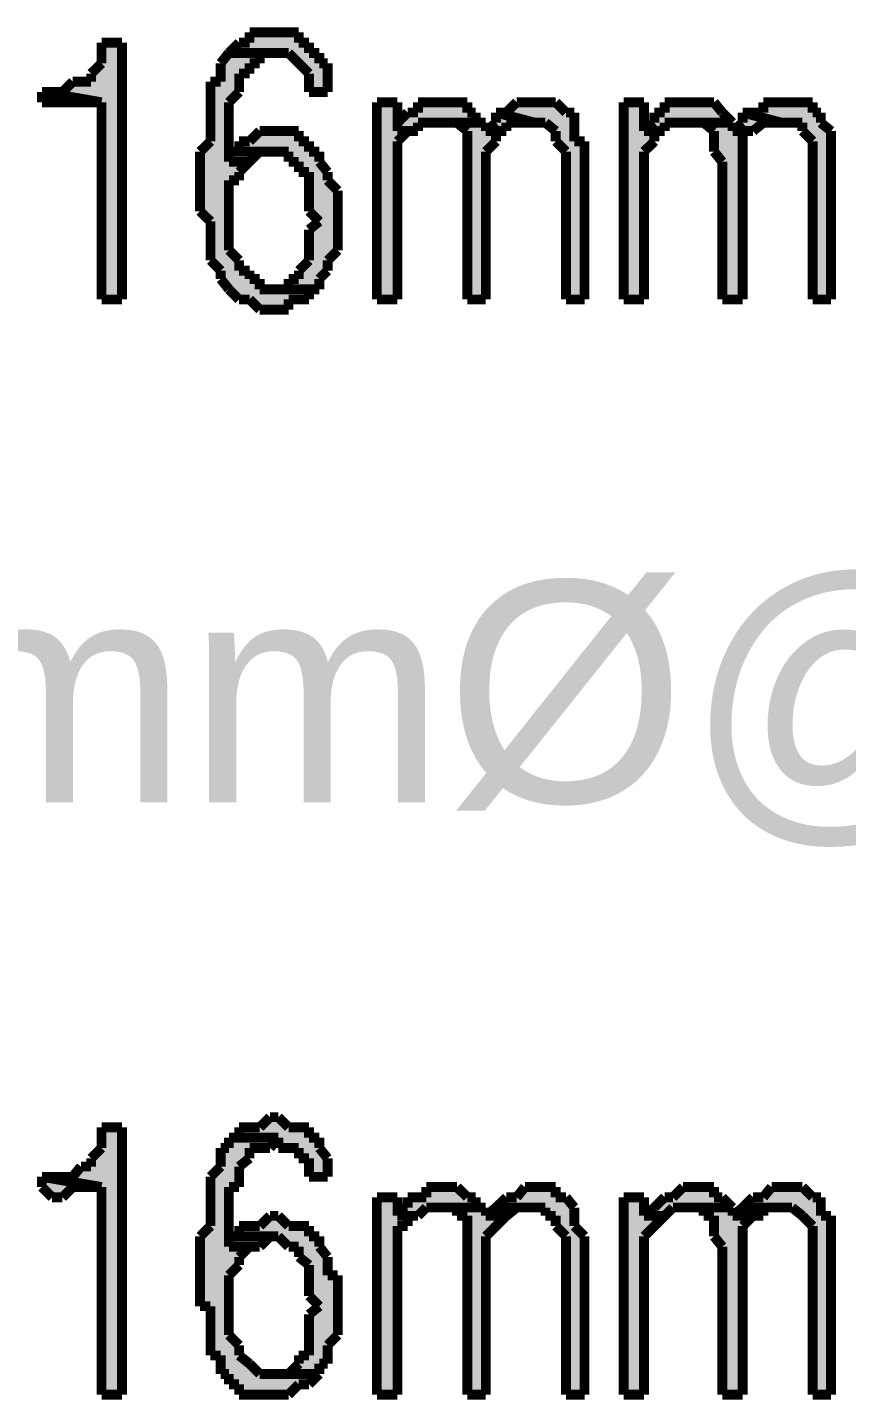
# Model space of a CAD drawing. Header units: millimetres. Extents: x 5 to 350, y 3 to 213.
# Drawn here: x 139.91 to 146.94, y 54.06 to 65.84 of the extents above; entities that cross this region are included whole.
import ezdxf

# ---------------------------------------------------------------- set-up
doc = ezdxf.new("R2010")
doc.units = ezdxf.units.MM
for name, color, linetype in [('H', 251, 'Continuous'), ('P', 255, 'Continuous'), ('T', 255, 'Continuous')]:
    doc.layers.add(name, color=color, linetype=linetype)
doc.styles.get("Standard").update_dxf_attribs({"font": 'arial.ttf'})

msp = doc.modelspace()

# ---------------------------------------------------------------- hatches: boundary and pattern name
at = {"layer": 'H', "linetype": 'Continuous'}
for points in [[(142.328, 65.282), (142.328, 65.44), (142.152, 65.617), (141.64, 65.617), (141.728, 65.705), (141.817, 65.705), (141.817, 65.793), (142.24, 65.793), (142.24, 65.705), (142.328, 65.705), (142.328, 65.617), (142.416, 65.617), (142.416, 65.528), (142.487, 65.528), (142.487, 65.282), (142.328, 65.282)], [(140.547, 63.5), (140.547, 65.193), (140.035, 65.282), (140.212, 65.282), (140.3, 65.37), (140.458, 65.37), (140.458, 65.44), (140.547, 65.528), (140.547, 65.705), (140.723, 65.705), (140.723, 63.5), (140.547, 63.5)], [(141.905, 63.412), (141.817, 63.5), (141.728, 63.5), (141.57, 63.676), (141.57, 63.747), (141.482, 63.835), (141.482, 64.17), (141.393, 64.258), (141.393, 64.77), (141.482, 64.858), (141.482, 65.37), (141.57, 65.37), (141.57, 65.528), (141.64, 65.617), (141.905, 65.617), (141.905, 65.528), (141.817, 65.528), (141.817, 65.44), (141.728, 65.44), (141.728, 65.282), (141.64, 65.193), (141.64, 64.682), (141.817, 64.682), (141.728, 64.594), (141.728, 64.523), (141.64, 64.523), (141.64, 63.923), (141.728, 63.835), (141.728, 63.747), (141.817, 63.747), (141.817, 63.676), (141.905, 63.676), (141.905, 63.588), (142.328, 63.588), (142.328, 63.5), (142.152, 63.5), (142.152, 63.412), (141.905, 63.412)], [(140.035, 65.193), (140.035, 65.282), (140.547, 65.193), (140.035, 65.193)], [(142.91, 63.5), (142.91, 65.193), (143.087, 65.193), (143.087, 64.946), (143.175, 64.946), (143.087, 64.858), (143.087, 63.5), (142.91, 63.5)], [(143.087, 64.946), (143.087, 65.017), (143.175, 65.105), (143.263, 65.105), (143.263, 65.193), (143.686, 65.193), (143.686, 65.105), (143.757, 65.105), (143.757, 65.017), (143.263, 65.017), (143.263, 64.946), (143.087, 64.946)], [(144.533, 63.5), (144.533, 64.77), (144.445, 64.858), (144.445, 64.946), (144.357, 65.017), (144.268, 65.017), (143.933, 65.105), (144.022, 65.105), (144.11, 65.193), (144.445, 65.193), (144.533, 65.105), (144.604, 65.105), (144.604, 64.858), (144.692, 64.858), (144.692, 63.5), (144.533, 63.5)], [(145.027, 63.5), (145.027, 65.193), (145.203, 65.193), (145.203, 64.946), (145.292, 64.946), (145.292, 64.858), (145.203, 64.77), (145.203, 63.5), (145.027, 63.5)], [(145.203, 64.946), (145.292, 65.017), (145.292, 65.105), (145.38, 65.105), (145.38, 65.193), (145.803, 65.193), (145.962, 65.017), (145.38, 65.017), (145.38, 64.946), (145.203, 64.946)], [(146.65, 63.5), (146.65, 64.858), (146.562, 64.946), (146.562, 65.017), (146.385, 65.017), (146.05, 65.105), (146.226, 65.105), (146.226, 65.193), (146.65, 65.193), (146.65, 65.105), (146.72, 65.105), (146.72, 65.017), (146.808, 64.946), (146.808, 63.5), (146.65, 63.5)], [(143.845, 64.946), (143.933, 65.017), (143.933, 65.105), (144.268, 65.017), (144.022, 65.017), (144.022, 64.946), (143.845, 64.946)], [(145.962, 64.946), (146.05, 65.017), (146.05, 65.105), (146.385, 65.017), (146.226, 65.017), (146.138, 64.946), (145.962, 64.946)], [(142.152, 63.588), (142.152, 63.676), (142.24, 63.676), (142.24, 63.747), (142.328, 63.835), (142.328, 64.1), (142.416, 64.17), (142.328, 64.258), (142.328, 64.594), (142.24, 64.594), (142.24, 64.682), (142.152, 64.682), (142.152, 64.77), (141.728, 64.77), (141.728, 64.858), (141.817, 64.858), (141.905, 64.946), (142.24, 64.946), (142.24, 64.858), (142.328, 64.858), (142.328, 64.77), (142.416, 64.77), (142.416, 64.682), (142.487, 64.594), (142.487, 64.523), (142.575, 64.435), (142.575, 63.923), (142.487, 63.835), (142.487, 63.747), (142.416, 63.676), (142.416, 63.588), (142.152, 63.588)], [(143.686, 63.5), (143.686, 64.946), (143.598, 65.017), (143.845, 65.017), (143.845, 64.946), (143.933, 64.946), (143.933, 64.858), (143.845, 64.77), (143.845, 63.5), (143.686, 63.5)], [(145.874, 63.5), (145.874, 64.682), (145.803, 64.77), (145.803, 64.946), (145.715, 65.017), (145.962, 65.017), (145.962, 64.946), (146.05, 64.946), (146.05, 63.5), (145.874, 63.5)], [(141.64, 64.682), (141.64, 64.77), (141.905, 64.77), (141.817, 64.682), (141.64, 64.682)], [(142.328, 55.968), (142.328, 56.127), (142.24, 56.127), (142.24, 56.215), (142.064, 56.215), (142.064, 56.303), (141.728, 56.303), (141.728, 56.392), (141.905, 56.392), (141.993, 56.48), (142.064, 56.48), (142.152, 56.392), (142.328, 56.392), (142.328, 56.303), (142.416, 56.303), (142.416, 56.215), (142.487, 56.127), (142.487, 55.968), (142.328, 55.968)], [(140.547, 54.098), (140.547, 55.88), (140.035, 55.968), (140.3, 55.968), (140.37, 56.056), (140.458, 56.056), (140.458, 56.127), (140.547, 56.215), (140.547, 56.392), (140.723, 56.392), (140.723, 54.098), (140.547, 54.098)], [(141.728, 54.098), (141.728, 54.187), (141.64, 54.187), (141.64, 54.275), (141.57, 54.275), (141.57, 54.434), (141.482, 54.434), (141.482, 54.857), (141.393, 54.857), (141.393, 55.457), (141.482, 55.545), (141.482, 55.968), (141.57, 56.056), (141.57, 56.215), (141.64, 56.215), (141.64, 56.303), (142.064, 56.303), (141.993, 56.215), (141.817, 56.215), (141.817, 56.127), (141.728, 56.056), (141.728, 55.88), (141.64, 55.88), (141.64, 55.368), (141.817, 55.368), (141.728, 55.28), (141.728, 55.21), (141.64, 55.122), (141.64, 54.61), (141.728, 54.522), (141.728, 54.434), (141.905, 54.275), (142.416, 54.275), (142.328, 54.187), (142.24, 54.187), (142.152, 54.098), (141.728, 54.098)], [(140.123, 55.792), (140.035, 55.88), (140.035, 55.968), (140.547, 55.88), (140.3, 55.88), (140.212, 55.792), (140.123, 55.792)], [(143.087, 55.633), (143.087, 55.704), (143.175, 55.704), (143.175, 55.792), (143.334, 55.792), (143.334, 55.88), (143.598, 55.88), (143.686, 55.792), (143.757, 55.792), (143.757, 55.704), (143.334, 55.704), (143.263, 55.633), (143.087, 55.633)], [(144.533, 54.098), (144.533, 55.457), (144.445, 55.545), (144.445, 55.633), (144.357, 55.633), (144.357, 55.704), (143.933, 55.704), (144.022, 55.792), (144.11, 55.792), (144.18, 55.88), (144.445, 55.88), (144.445, 55.792), (144.533, 55.792), (144.604, 55.704), (144.604, 55.545), (144.692, 55.457), (144.692, 54.098), (144.533, 54.098)], [(145.203, 55.633), (145.38, 55.792), (145.45, 55.792), (145.538, 55.88), (145.803, 55.88), (145.803, 55.792), (145.874, 55.792), (145.962, 55.704), (145.45, 55.704), (145.38, 55.633), (145.203, 55.633)], [(146.65, 54.098), (146.65, 55.545), (146.473, 55.704), (146.05, 55.704), (146.138, 55.792), (146.226, 55.792), (146.297, 55.88), (146.562, 55.88), (146.65, 55.792), (146.72, 55.792), (146.72, 55.633), (146.808, 55.633), (146.808, 54.098), (146.65, 54.098)], [(142.91, 54.098), (142.91, 55.792), (143.087, 55.792), (143.087, 55.633), (143.175, 55.633), (143.175, 55.545), (143.087, 55.545), (143.087, 54.098), (142.91, 54.098)], [(145.027, 54.098), (145.027, 55.792), (145.203, 55.792), (145.203, 55.633), (145.38, 55.633), (145.203, 55.457), (145.203, 54.098), (145.027, 54.098)], [(142.152, 54.275), (142.24, 54.363), (142.24, 54.434), (142.328, 54.434), (142.328, 54.786), (142.416, 54.857), (142.328, 54.945), (142.328, 55.21), (142.24, 55.28), (142.24, 55.368), (142.152, 55.368), (142.064, 55.457), (141.728, 55.457), (141.728, 55.545), (141.905, 55.545), (141.993, 55.633), (142.064, 55.633), (142.152, 55.545), (142.328, 55.545), (142.328, 55.457), (142.416, 55.457), (142.416, 55.368), (142.487, 55.28), (142.487, 55.122), (142.575, 55.122), (142.575, 54.61), (142.487, 54.522), (142.487, 54.363), (142.416, 54.363), (142.416, 54.275), (142.152, 54.275)], [(143.686, 54.098), (143.686, 55.633), (143.598, 55.633), (143.598, 55.704), (143.845, 55.704), (143.845, 55.633), (144.022, 55.633), (143.845, 55.457), (143.845, 54.098), (143.686, 54.098)], [(143.845, 55.633), (143.933, 55.704), (144.11, 55.704), (144.022, 55.633), (143.845, 55.633)], [(145.874, 54.098), (145.874, 55.368), (145.803, 55.457), (145.803, 55.633), (145.715, 55.633), (145.715, 55.704), (145.962, 55.704), (145.962, 55.633), (146.138, 55.633), (146.05, 55.545), (146.05, 54.098), (145.874, 54.098)], [(145.962, 55.633), (146.05, 55.704), (146.226, 55.704), (146.226, 55.633), (145.962, 55.633)], [(141.64, 55.368), (141.64, 55.457), (141.993, 55.457), (141.905, 55.368), (141.64, 55.368)]]:
    msp.add_hatch(color=256, dxfattribs=at).paths.add_polyline_path(points)

# ---------------------------------------------------------------- linework, layer by layer
at = {"layer": 'P', "const_width": 0.085}
for points in [[(140.723, 65.705), (140.547, 65.705)], [(140.547, 65.705), (140.547, 65.617)], [(140.723, 63.5), (140.723, 65.705)], [(141.728, 65.705), (141.64, 65.617)], [(141.817, 65.705), (141.728, 65.705)], [(141.905, 65.793), (141.817, 65.793)], [(141.817, 65.793), (141.817, 65.705)], [(141.993, 65.793), (141.905, 65.793)], [(142.064, 65.793), (141.993, 65.793)], [(142.152, 65.793), (142.064, 65.793)], [(142.064, 65.793), (142.064, 65.793)], [(142.24, 65.793), (142.152, 65.793)], [(142.24, 65.705), (142.24, 65.793)], [(142.328, 65.705), (142.24, 65.705)], [(142.328, 65.617), (142.328, 65.705)], [(140.547, 65.617), (140.547, 65.528)], [(141.64, 65.617), (141.57, 65.528)], [(142.064, 65.617), (141.64, 65.617)], [(141.64, 65.617), (142.064, 65.617)], [(141.905, 65.528), (141.905, 65.617)], [(141.905, 65.617), (141.993, 65.617)], [(141.993, 65.617), (142.064, 65.617)], [(142.064, 65.617), (142.152, 65.617)], [(142.152, 65.617), (142.24, 65.528)], [(142.416, 65.617), (142.328, 65.617)], [(142.416, 65.528), (142.416, 65.617)], [(140.547, 65.528), (140.458, 65.44)], [(141.57, 65.528), (141.57, 65.44)], [(141.817, 65.44), (141.817, 65.528)], [(141.817, 65.528), (141.905, 65.528)], [(142.24, 65.528), (142.328, 65.44)], [(142.487, 65.528), (142.416, 65.528)], [(142.487, 65.44), (142.487, 65.528)], [(140.3, 65.37), (140.212, 65.282)], [(140.37, 65.37), (140.3, 65.37)], [(140.458, 65.37), (140.37, 65.37)], [(140.458, 65.44), (140.458, 65.37)], [(141.57, 65.37), (141.482, 65.37)], [(141.482, 65.37), (141.482, 65.282)], [(141.57, 65.44), (141.57, 65.37)], [(141.728, 65.37), (141.728, 65.44)], [(141.728, 65.44), (141.817, 65.44)], [(141.728, 65.282), (141.728, 65.37)], [(142.328, 65.44), (142.328, 65.37)], [(142.328, 65.37), (142.328, 65.282)], [(142.487, 65.37), (142.487, 65.44)], [(142.487, 65.282), (142.487, 65.37)], [(140.035, 65.282), (140.035, 65.193)], [(140.547, 65.193), (140.035, 65.282)], [(140.123, 65.282), (140.035, 65.282)], [(140.035, 65.282), (140.547, 65.193)], [(140.212, 65.282), (140.123, 65.282)], [(141.482, 65.282), (141.482, 65.193)], [(141.64, 65.193), (141.728, 65.282)], [(142.328, 65.282), (142.487, 65.282)], [(140.035, 65.193), (140.123, 65.193)], [(140.123, 65.193), (140.212, 65.193)], [(140.212, 65.193), (140.3, 65.193)], [(140.3, 65.193), (140.37, 65.193)], [(140.37, 65.193), (140.458, 65.193)], [(140.458, 65.193), (140.547, 65.193)], [(140.547, 65.193), (140.547, 63.5)], [(141.482, 65.193), (141.482, 65.105)], [(141.482, 65.105), (141.482, 65.017)], [(141.64, 65.105), (141.64, 65.193)], [(141.64, 65.017), (141.64, 65.105)], [(143.087, 65.193), (142.91, 65.193)], [(142.91, 65.193), (142.91, 63.5)], [(143.087, 64.946), (143.087, 65.193)], [(143.175, 65.105), (143.087, 65.017)], [(143.263, 65.105), (143.175, 65.105)], [(143.334, 65.193), (143.263, 65.193)], [(143.263, 65.193), (143.263, 65.105)], [(143.422, 65.193), (143.334, 65.193)], [(143.51, 65.193), (143.422, 65.193)], [(143.598, 65.193), (143.51, 65.193)], [(143.686, 65.193), (143.598, 65.193)], [(143.598, 65.193), (143.598, 65.193)], [(143.686, 65.105), (143.686, 65.193)], [(143.757, 65.105), (143.686, 65.105)], [(143.757, 65.017), (143.757, 65.105)], [(143.933, 65.105), (143.933, 65.017)], [(144.268, 65.017), (143.933, 65.105)], [(144.022, 65.105), (143.933, 65.105)], [(143.933, 65.105), (144.268, 65.017)], [(144.11, 65.193), (144.022, 65.105)], [(144.18, 65.193), (144.11, 65.193)], [(144.268, 65.193), (144.18, 65.193)], [(144.357, 65.193), (144.268, 65.193)], [(144.445, 65.193), (144.357, 65.193)], [(144.533, 65.105), (144.445, 65.193)], [(144.604, 65.105), (144.533, 65.105)], [(144.604, 65.017), (144.604, 65.105)], [(145.203, 65.193), (145.027, 65.193)], [(145.027, 65.193), (145.027, 63.5)], [(145.203, 64.946), (145.203, 65.193)], [(145.38, 65.105), (145.292, 65.105)], [(145.292, 65.105), (145.292, 65.017)], [(145.45, 65.193), (145.38, 65.193)], [(145.38, 65.193), (145.38, 65.105)], [(145.538, 65.193), (145.45, 65.193)], [(145.627, 65.193), (145.538, 65.193)], [(145.715, 65.193), (145.627, 65.193)], [(145.803, 65.193), (145.715, 65.193)], [(145.874, 65.105), (145.803, 65.193)], [(145.962, 65.017), (145.874, 65.105)], [(146.05, 65.105), (146.05, 65.017)], [(146.385, 65.017), (146.05, 65.105)], [(146.138, 65.105), (146.05, 65.105)], [(146.05, 65.105), (146.385, 65.017)], [(146.226, 65.105), (146.138, 65.105)], [(146.297, 65.193), (146.226, 65.193)], [(146.226, 65.193), (146.226, 65.105)], [(146.385, 65.193), (146.297, 65.193)], [(146.473, 65.193), (146.385, 65.193)], [(146.562, 65.193), (146.473, 65.193)], [(146.65, 65.193), (146.562, 65.193)], [(146.65, 65.105), (146.65, 65.193)], [(146.72, 65.105), (146.65, 65.105)], [(146.72, 65.017), (146.72, 65.105)], [(141.482, 65.017), (141.482, 64.946)], [(141.64, 64.946), (141.64, 65.017)], [(143.087, 65.017), (143.087, 64.946)], [(143.263, 64.946), (143.263, 65.017)], [(143.263, 65.017), (143.334, 65.017)], [(143.334, 65.017), (143.422, 65.017)], [(143.757, 65.017), (143.422, 65.017)], [(143.422, 65.017), (143.51, 65.017)], [(143.422, 65.017), (143.757, 65.017)], [(143.51, 65.017), (143.598, 65.017)], [(143.598, 65.017), (143.686, 64.946)], [(143.845, 65.017), (143.757, 65.017)], [(143.845, 64.946), (143.845, 65.017)], [(143.933, 65.017), (143.845, 64.946)], [(144.022, 64.946), (144.022, 65.017)], [(144.022, 65.017), (144.11, 65.017)], [(144.11, 65.017), (144.18, 65.017)], [(144.18, 65.017), (144.268, 65.017)], [(144.268, 65.017), (144.357, 65.017)], [(144.357, 65.017), (144.445, 64.946)], [(144.604, 64.946), (144.604, 65.017)], [(145.292, 65.017), (145.203, 64.946)], [(145.38, 64.946), (145.38, 65.017)], [(145.38, 65.017), (145.45, 65.017)], [(145.45, 65.017), (145.538, 65.017)], [(145.962, 65.017), (145.538, 65.017)], [(145.538, 65.017), (145.627, 65.017)], [(145.538, 65.017), (145.962, 65.017)], [(145.627, 65.017), (145.715, 65.017)], [(145.715, 65.017), (145.803, 64.946)], [(145.962, 64.946), (145.962, 65.017)], [(145.962, 65.017), (145.962, 65.017)], [(146.05, 65.017), (145.962, 64.946)], [(146.138, 64.946), (146.226, 65.017)], [(146.226, 65.017), (146.297, 65.017)], [(146.297, 65.017), (146.385, 65.017)], [(146.385, 65.017), (146.473, 65.017)], [(146.473, 65.017), (146.562, 65.017)], [(146.562, 65.017), (146.562, 64.946)], [(146.808, 64.946), (146.72, 65.017)], [(141.482, 64.946), (141.482, 64.858)], [(141.64, 64.858), (141.64, 64.946)], [(141.905, 64.946), (141.817, 64.858)], [(141.993, 64.946), (141.905, 64.946)], [(142.064, 64.946), (141.993, 64.946)], [(142.152, 64.946), (142.064, 64.946)], [(142.064, 64.946), (142.064, 64.946)], [(142.24, 64.946), (142.152, 64.946)], [(142.24, 64.858), (142.24, 64.946)], [(143.087, 64.858), (143.175, 64.946)], [(143.263, 64.946), (143.087, 64.946)], [(143.087, 64.946), (143.263, 64.946)], [(143.175, 64.946), (143.263, 64.946)], [(143.686, 64.946), (143.686, 64.858)], [(144.022, 64.946), (143.845, 64.946)], [(143.845, 64.946), (144.022, 64.946)], [(143.933, 64.858), (143.933, 64.946)], [(143.933, 64.946), (144.022, 64.946)], [(144.445, 64.946), (144.445, 64.858)], [(144.604, 64.858), (144.604, 64.946)], [(145.38, 64.946), (145.203, 64.946)], [(145.203, 64.946), (145.38, 64.946)], [(145.292, 64.858), (145.292, 64.946)], [(145.292, 64.946), (145.38, 64.946)], [(145.803, 64.946), (145.803, 64.858)], [(146.138, 64.946), (145.962, 64.946)], [(145.962, 64.946), (146.138, 64.946)], [(146.05, 64.858), (146.05, 64.946)], [(146.05, 64.946), (146.138, 64.946)], [(146.562, 64.946), (146.65, 64.858)], [(146.808, 64.858), (146.808, 64.946)], [(141.482, 64.858), (141.393, 64.77)], [(141.393, 64.77), (141.393, 64.682)], [(141.64, 64.77), (141.64, 64.858)], [(141.728, 64.77), (141.64, 64.77)], [(141.64, 64.77), (141.64, 64.682)], [(141.64, 64.682), (141.64, 64.77)], [(141.817, 64.858), (141.728, 64.858)], [(141.728, 64.858), (141.728, 64.77)], [(141.993, 64.77), (141.728, 64.77)], [(141.728, 64.77), (141.993, 64.77)], [(141.817, 64.682), (141.905, 64.77)], [(141.905, 64.77), (141.993, 64.77)], [(141.993, 64.77), (141.993, 64.77)], [(141.993, 64.77), (142.064, 64.77)], [(142.064, 64.77), (142.152, 64.77)], [(142.152, 64.77), (142.152, 64.682)], [(142.328, 64.858), (142.24, 64.858)], [(142.328, 64.77), (142.328, 64.858)], [(142.416, 64.77), (142.328, 64.77)], [(142.416, 64.682), (142.416, 64.77)], [(143.087, 64.77), (143.087, 64.858)], [(143.087, 63.5), (143.087, 64.77)], [(143.686, 64.858), (143.686, 64.77)], [(143.686, 64.77), (143.686, 64.682)], [(143.845, 64.77), (143.933, 64.858)], [(143.845, 63.5), (143.845, 64.77)], [(144.445, 64.858), (144.533, 64.77)], [(144.533, 64.77), (144.533, 64.682)], [(144.692, 64.858), (144.604, 64.858)], [(144.692, 64.77), (144.692, 64.858)], [(144.692, 64.682), (144.692, 64.77)], [(145.203, 64.77), (145.292, 64.858)], [(145.203, 63.5), (145.203, 64.77)], [(145.803, 64.858), (145.803, 64.77)], [(145.803, 64.77), (145.874, 64.682)], [(146.05, 64.77), (146.05, 64.858)], [(146.05, 63.5), (146.05, 64.77)], [(146.65, 64.858), (146.65, 64.77)], [(146.65, 64.77), (146.65, 64.682)], [(146.808, 64.77), (146.808, 64.858)], [(146.808, 64.682), (146.808, 64.77)], [(141.393, 64.682), (141.393, 64.594)], [(141.64, 64.682), (141.817, 64.682)], [(141.817, 64.682), (141.64, 64.682)], [(141.728, 64.594), (141.817, 64.682)], [(142.152, 64.682), (142.24, 64.682)], [(142.24, 64.682), (142.24, 64.594)], [(142.487, 64.594), (142.416, 64.682)], [(143.686, 64.682), (143.686, 64.594)], [(144.533, 64.682), (144.533, 64.594)], [(144.692, 63.5), (144.692, 64.682)], [(145.874, 64.682), (145.874, 64.594)], [(146.65, 64.682), (146.65, 64.594)], [(146.808, 63.5), (146.808, 64.682)], [(141.393, 64.594), (141.393, 64.523)], [(141.393, 64.523), (141.393, 64.435)], [(141.64, 64.435), (141.64, 64.523)], [(141.64, 64.523), (141.728, 64.523)], [(141.728, 64.523), (141.728, 64.594)], [(142.24, 64.594), (142.328, 64.594)], [(142.328, 64.594), (142.328, 64.523)], [(142.328, 64.523), (142.328, 64.435)], [(142.487, 64.523), (142.487, 64.594)], [(142.575, 64.435), (142.487, 64.523)], [(143.686, 64.594), (143.686, 63.5)], [(144.533, 64.594), (144.533, 63.5)], [(145.874, 64.594), (145.874, 63.5)], [(146.65, 64.594), (146.65, 63.5)], [(141.393, 64.435), (141.393, 64.347)], [(141.64, 64.347), (141.64, 64.435)], [(142.328, 64.435), (142.328, 64.347)], [(142.575, 64.347), (142.575, 64.435)], [(141.393, 64.347), (141.393, 64.258)], [(141.64, 64.258), (141.64, 64.347)], [(142.328, 64.347), (142.328, 64.258)], [(142.575, 64.258), (142.575, 64.347)], [(141.393, 64.258), (141.482, 64.17)], [(141.482, 64.17), (141.482, 64.1)], [(141.64, 64.17), (141.64, 64.258)], [(141.64, 64.1), (141.64, 64.17)], [(142.328, 64.258), (142.416, 64.17)], [(142.416, 64.17), (142.328, 64.1)], [(142.575, 64.17), (142.575, 64.258)], [(142.575, 64.1), (142.575, 64.17)], [(141.482, 64.1), (141.482, 64.012)], [(141.64, 64.012), (141.64, 64.1)], [(142.328, 64.1), (142.328, 64.012)], [(142.575, 64.012), (142.575, 64.1)], [(141.482, 64.012), (141.482, 63.923)], [(141.482, 63.923), (141.482, 63.835)], [(141.64, 63.923), (141.64, 64.012)], [(141.728, 63.835), (141.64, 63.923)], [(142.328, 64.012), (142.328, 63.923)], [(142.328, 63.923), (142.328, 63.835)], [(142.487, 63.835), (142.575, 63.923)], [(142.575, 63.923), (142.575, 64.012)], [(141.482, 63.835), (141.57, 63.747)], [(141.728, 63.747), (141.728, 63.835)], [(142.328, 63.835), (142.24, 63.747)], [(142.487, 63.747), (142.487, 63.835)], [(141.57, 63.747), (141.57, 63.676)], [(141.817, 63.747), (141.728, 63.747)], [(141.817, 63.676), (141.817, 63.747)], [(142.24, 63.747), (142.24, 63.676)], [(142.416, 63.676), (142.487, 63.747)], [(141.57, 63.676), (141.64, 63.588)], [(141.64, 63.588), (141.728, 63.5)], [(141.905, 63.676), (141.817, 63.676)], [(141.905, 63.588), (141.905, 63.676)], [(141.993, 63.588), (141.905, 63.588)], [(142.064, 63.588), (141.993, 63.588)], [(141.993, 63.588), (142.416, 63.588)], [(142.416, 63.588), (141.993, 63.588)], [(142.152, 63.588), (142.064, 63.588)], [(142.24, 63.676), (142.152, 63.676)], [(142.152, 63.676), (142.152, 63.588)], [(142.328, 63.5), (142.328, 63.588)], [(142.328, 63.588), (142.416, 63.588)], [(142.416, 63.588), (142.416, 63.676)], [(140.547, 63.5), (140.723, 63.5)], [(141.728, 63.5), (141.817, 63.5)], [(141.817, 63.5), (141.905, 63.412)], [(142.152, 63.412), (142.152, 63.5)], [(142.152, 63.5), (142.24, 63.5)], [(142.24, 63.5), (142.328, 63.5)], [(142.91, 63.5), (143.087, 63.5)], [(143.686, 63.5), (143.845, 63.5)], [(144.533, 63.5), (144.692, 63.5)], [(145.027, 63.5), (145.203, 63.5)], [(145.874, 63.5), (146.05, 63.5)], [(146.65, 63.5), (146.808, 63.5)], [(141.905, 63.412), (141.993, 63.412)], [(141.993, 63.412), (142.064, 63.412)], [(142.064, 63.412), (142.152, 63.412)], [(140.723, 56.392), (140.547, 56.392)], [(140.547, 56.392), (140.547, 56.303)], [(140.723, 54.098), (140.723, 56.392)], [(141.817, 56.392), (141.728, 56.392)], [(141.728, 56.392), (141.728, 56.303)], [(141.905, 56.392), (141.817, 56.392)], [(141.993, 56.48), (141.905, 56.392)], [(142.064, 56.48), (141.993, 56.48)], [(142.152, 56.392), (142.064, 56.48)], [(142.064, 56.48), (142.064, 56.48)], [(142.24, 56.392), (142.152, 56.392)], [(142.328, 56.392), (142.24, 56.392)], [(142.328, 56.303), (142.328, 56.392)], [(140.547, 56.303), (140.547, 56.215)], [(141.64, 56.303), (141.64, 56.215)], [(142.064, 56.303), (141.64, 56.303)], [(141.728, 56.303), (141.64, 56.303)], [(141.64, 56.303), (142.064, 56.303)], [(141.993, 56.215), (142.064, 56.303)], [(142.064, 56.303), (142.064, 56.215)], [(142.416, 56.303), (142.328, 56.303)], [(142.416, 56.215), (142.416, 56.303)], [(140.547, 56.215), (140.458, 56.127)], [(141.64, 56.215), (141.57, 56.215)], [(141.57, 56.215), (141.57, 56.127)], [(141.817, 56.127), (141.817, 56.215)], [(141.817, 56.215), (141.905, 56.215)], [(141.905, 56.215), (141.993, 56.215)], [(142.064, 56.215), (142.152, 56.215)], [(142.152, 56.215), (142.24, 56.215)], [(142.24, 56.215), (142.24, 56.127)], [(142.487, 56.127), (142.416, 56.215)], [(140.37, 56.056), (140.3, 55.968)], [(140.458, 56.056), (140.37, 56.056)], [(140.458, 56.127), (140.458, 56.056)], [(141.57, 56.056), (141.482, 55.968)], [(141.57, 56.127), (141.57, 56.056)], [(141.728, 56.056), (141.817, 56.127)], [(141.728, 55.968), (141.728, 56.056)], [(142.24, 56.127), (142.328, 56.127)], [(142.328, 56.127), (142.328, 56.056)], [(142.328, 56.056), (142.328, 55.968)], [(142.487, 56.056), (142.487, 56.127)], [(142.487, 55.968), (142.487, 56.056)], [(140.035, 55.968), (140.035, 55.88)], [(140.547, 55.88), (140.035, 55.968)], [(140.123, 55.968), (140.035, 55.968)], [(140.035, 55.968), (140.547, 55.88)], [(140.212, 55.968), (140.123, 55.968)], [(140.3, 55.968), (140.212, 55.968)], [(141.482, 55.968), (141.482, 55.88)], [(141.728, 55.88), (141.728, 55.968)], [(142.328, 55.968), (142.487, 55.968)], [(140.035, 55.88), (140.123, 55.792)], [(140.212, 55.792), (140.3, 55.88)], [(140.3, 55.88), (140.37, 55.88)], [(140.37, 55.88), (140.458, 55.88)], [(140.458, 55.88), (140.547, 55.88)], [(140.547, 55.88), (140.547, 54.098)], [(141.482, 55.88), (141.482, 55.792)], [(141.64, 55.792), (141.64, 55.88)], [(141.64, 55.88), (141.728, 55.88)], [(143.422, 55.88), (143.334, 55.88)], [(143.334, 55.88), (143.334, 55.792)], [(143.51, 55.88), (143.422, 55.88)], [(143.598, 55.88), (143.51, 55.88)], [(143.686, 55.792), (143.598, 55.88)], [(143.598, 55.88), (143.598, 55.88)], [(144.18, 55.88), (144.11, 55.792)], [(144.268, 55.88), (144.18, 55.88)], [(144.357, 55.88), (144.268, 55.88)], [(144.445, 55.88), (144.357, 55.88)], [(144.445, 55.792), (144.445, 55.88)], [(145.538, 55.88), (145.45, 55.792)], [(145.627, 55.88), (145.538, 55.88)], [(145.715, 55.88), (145.627, 55.88)], [(145.803, 55.88), (145.715, 55.88)], [(145.803, 55.792), (145.803, 55.88)], [(146.297, 55.88), (146.226, 55.792)], [(146.385, 55.88), (146.297, 55.88)], [(146.473, 55.88), (146.385, 55.88)], [(146.562, 55.88), (146.473, 55.88)], [(146.65, 55.792), (146.562, 55.88)], [(140.123, 55.792), (140.212, 55.792)], [(141.482, 55.792), (141.482, 55.704)], [(141.482, 55.704), (141.482, 55.633)], [(141.64, 55.704), (141.64, 55.792)], [(141.64, 55.633), (141.64, 55.704)], [(143.087, 55.792), (142.91, 55.792)], [(142.91, 55.792), (142.91, 54.098)], [(143.087, 55.633), (143.087, 55.792)], [(143.175, 55.704), (143.087, 55.704)], [(143.087, 55.704), (143.087, 55.633)], [(143.263, 55.792), (143.175, 55.792)], [(143.175, 55.792), (143.175, 55.704)], [(143.334, 55.792), (143.263, 55.792)], [(143.263, 55.633), (143.334, 55.704)], [(143.334, 55.704), (143.422, 55.704)], [(143.757, 55.704), (143.422, 55.704)], [(143.422, 55.704), (143.51, 55.704)], [(143.422, 55.704), (143.757, 55.704)], [(143.51, 55.704), (143.598, 55.704)], [(143.598, 55.704), (143.598, 55.633)], [(143.757, 55.792), (143.686, 55.792)], [(143.757, 55.704), (143.757, 55.792)], [(143.845, 55.704), (143.757, 55.704)], [(143.845, 55.633), (143.845, 55.704)], [(143.933, 55.704), (143.845, 55.633)], [(144.022, 55.792), (143.933, 55.704)], [(144.268, 55.704), (143.933, 55.704)], [(143.933, 55.704), (144.268, 55.704)], [(144.11, 55.792), (144.022, 55.792)], [(144.022, 55.633), (144.11, 55.704)], [(144.11, 55.704), (144.18, 55.704)], [(144.18, 55.704), (144.268, 55.704)], [(144.268, 55.704), (144.357, 55.704)], [(144.357, 55.704), (144.357, 55.633)], [(144.533, 55.792), (144.445, 55.792)], [(144.604, 55.704), (144.533, 55.792)], [(144.604, 55.633), (144.604, 55.704)], [(145.203, 55.792), (145.027, 55.792)], [(145.027, 55.792), (145.027, 54.098)], [(145.203, 55.633), (145.203, 55.792)], [(145.292, 55.704), (145.203, 55.633)], [(145.38, 55.792), (145.292, 55.704)], [(145.45, 55.792), (145.38, 55.792)], [(145.38, 55.633), (145.45, 55.704)], [(145.45, 55.704), (145.538, 55.704)], [(145.962, 55.704), (145.538, 55.704)], [(145.538, 55.704), (145.627, 55.704)], [(145.538, 55.704), (145.962, 55.704)], [(145.627, 55.704), (145.715, 55.704)], [(145.715, 55.704), (145.715, 55.633)], [(145.874, 55.792), (145.803, 55.792)], [(145.962, 55.704), (145.874, 55.792)], [(145.962, 55.633), (145.962, 55.704)], [(145.962, 55.704), (145.962, 55.704)], [(146.05, 55.704), (145.962, 55.633)], [(146.138, 55.792), (146.05, 55.704)], [(146.385, 55.704), (146.05, 55.704)], [(146.05, 55.704), (146.385, 55.704)], [(146.226, 55.792), (146.138, 55.792)], [(146.226, 55.633), (146.226, 55.704)], [(146.226, 55.704), (146.297, 55.704)], [(146.297, 55.704), (146.385, 55.704)], [(146.385, 55.704), (146.473, 55.704)], [(146.473, 55.704), (146.562, 55.633)], [(146.72, 55.792), (146.65, 55.792)], [(146.72, 55.704), (146.72, 55.792)], [(146.72, 55.633), (146.72, 55.704)], [(141.482, 55.633), (141.482, 55.545)], [(141.64, 55.545), (141.64, 55.633)], [(141.993, 55.633), (141.905, 55.545)], [(142.064, 55.633), (141.993, 55.633)], [(142.152, 55.545), (142.064, 55.633)], [(142.064, 55.633), (142.064, 55.633)], [(143.263, 55.633), (143.087, 55.633)], [(143.087, 55.633), (143.263, 55.633)], [(143.175, 55.545), (143.175, 55.633)], [(143.175, 55.633), (143.263, 55.633)], [(143.598, 55.633), (143.686, 55.633)], [(143.686, 55.633), (143.686, 55.545)], [(144.022, 55.633), (143.845, 55.633)], [(143.845, 55.633), (144.022, 55.633)], [(143.933, 55.545), (144.022, 55.633)], [(144.357, 55.633), (144.445, 55.633)], [(144.445, 55.633), (144.445, 55.545)], [(144.604, 55.545), (144.604, 55.633)], [(145.38, 55.633), (145.203, 55.633)], [(145.203, 55.633), (145.38, 55.633)], [(145.292, 55.545), (145.38, 55.633)], [(145.715, 55.633), (145.803, 55.633)], [(145.803, 55.633), (145.803, 55.545)], [(146.138, 55.633), (145.962, 55.633)], [(145.962, 55.633), (146.138, 55.633)], [(146.05, 55.545), (146.138, 55.633)], [(146.138, 55.633), (146.226, 55.633)], [(146.562, 55.633), (146.65, 55.545)], [(146.808, 55.633), (146.72, 55.633)], [(146.808, 55.545), (146.808, 55.633)], [(141.482, 55.545), (141.393, 55.457)], [(141.393, 55.457), (141.393, 55.368)], [(141.64, 55.457), (141.64, 55.545)], [(141.728, 55.457), (141.64, 55.457)], [(141.64, 55.457), (141.64, 55.368)], [(141.64, 55.368), (141.64, 55.457)], [(141.817, 55.545), (141.728, 55.545)], [(141.728, 55.545), (141.728, 55.457)], [(141.993, 55.457), (141.728, 55.457)], [(141.728, 55.457), (141.993, 55.457)], [(141.905, 55.545), (141.817, 55.545)], [(141.905, 55.368), (141.993, 55.457)], [(141.993, 55.457), (141.993, 55.457)], [(141.993, 55.457), (142.064, 55.457)], [(142.064, 55.457), (142.152, 55.368)], [(142.24, 55.545), (142.152, 55.545)], [(142.328, 55.545), (142.24, 55.545)], [(142.328, 55.457), (142.328, 55.545)], [(142.416, 55.457), (142.328, 55.457)], [(142.416, 55.368), (142.416, 55.457)], [(143.087, 55.457), (143.087, 55.545)], [(143.087, 55.545), (143.175, 55.545)], [(143.087, 54.098), (143.087, 55.457)], [(143.686, 55.545), (143.686, 55.457)], [(143.686, 55.457), (143.686, 55.368)], [(143.845, 55.457), (143.933, 55.545)], [(143.845, 54.098), (143.845, 55.457)], [(144.445, 55.545), (144.533, 55.457)], [(144.533, 55.457), (144.533, 55.368)], [(144.692, 55.457), (144.604, 55.545)], [(144.692, 55.368), (144.692, 55.457)], [(145.203, 55.457), (145.292, 55.545)], [(145.203, 54.098), (145.203, 55.457)], [(145.803, 55.545), (145.803, 55.457)], [(145.803, 55.457), (145.874, 55.368)], [(146.05, 55.457), (146.05, 55.545)], [(146.05, 54.098), (146.05, 55.457)], [(146.65, 55.545), (146.65, 55.457)], [(146.65, 55.457), (146.65, 55.368)], [(146.808, 55.457), (146.808, 55.545)], [(146.808, 55.368), (146.808, 55.457)], [(141.393, 55.368), (141.393, 55.28)], [(141.64, 55.368), (141.817, 55.368)], [(141.817, 55.368), (141.64, 55.368)], [(141.728, 55.28), (141.817, 55.368)], [(141.817, 55.368), (141.905, 55.368)], [(142.152, 55.368), (142.24, 55.368)], [(142.24, 55.368), (142.24, 55.28)], [(142.487, 55.28), (142.416, 55.368)], [(143.686, 55.368), (143.686, 55.28)], [(144.533, 55.368), (144.533, 55.28)], [(144.692, 54.098), (144.692, 55.368)], [(145.874, 55.368), (145.874, 55.28)], [(146.65, 55.368), (146.65, 55.28)], [(146.808, 54.098), (146.808, 55.368)], [(141.393, 55.28), (141.393, 55.21)], [(141.393, 55.21), (141.393, 55.122)], [(141.64, 55.122), (141.728, 55.21)], [(141.728, 55.21), (141.728, 55.28)], [(142.24, 55.28), (142.328, 55.21)], [(142.328, 55.21), (142.328, 55.122)], [(142.487, 55.21), (142.487, 55.28)], [(142.487, 55.122), (142.487, 55.21)], [(143.686, 55.28), (143.686, 54.098)], [(144.533, 55.28), (144.533, 54.098)], [(145.874, 55.28), (145.874, 54.098)], [(146.65, 55.28), (146.65, 54.098)], [(141.393, 55.122), (141.393, 55.033)], [(141.64, 55.033), (141.64, 55.122)], [(142.328, 55.122), (142.328, 55.033)], [(142.575, 55.122), (142.487, 55.122)], [(142.575, 55.033), (142.575, 55.122)], [(141.393, 55.033), (141.393, 54.945)], [(141.64, 54.945), (141.64, 55.033)], [(142.328, 55.033), (142.328, 54.945)], [(142.575, 54.945), (142.575, 55.033)], [(141.393, 54.945), (141.393, 54.857)], [(141.393, 54.857), (141.482, 54.857)], [(141.482, 54.857), (141.482, 54.786)], [(141.64, 54.857), (141.64, 54.945)], [(141.64, 54.786), (141.64, 54.857)], [(142.328, 54.945), (142.416, 54.857)], [(142.416, 54.857), (142.328, 54.786)], [(142.575, 54.857), (142.575, 54.945)], [(142.575, 54.786), (142.575, 54.857)], [(141.482, 54.786), (141.482, 54.698)], [(141.64, 54.698), (141.64, 54.786)], [(142.328, 54.786), (142.328, 54.698)], [(142.575, 54.698), (142.575, 54.786)], [(141.482, 54.698), (141.482, 54.61)], [(141.64, 54.61), (141.64, 54.698)], [(142.328, 54.698), (142.328, 54.61)], [(142.575, 54.61), (142.575, 54.698)], [(141.482, 54.61), (141.482, 54.522)], [(141.482, 54.522), (141.482, 54.434)], [(141.728, 54.522), (141.64, 54.61)], [(141.728, 54.434), (141.728, 54.522)], [(142.328, 54.61), (142.328, 54.522)], [(142.328, 54.522), (142.328, 54.434)], [(142.487, 54.522), (142.575, 54.61)], [(142.487, 54.434), (142.487, 54.522)], [(141.482, 54.434), (141.57, 54.434)], [(141.57, 54.434), (141.57, 54.363)], [(141.817, 54.363), (141.728, 54.434)], [(142.328, 54.434), (142.24, 54.434)], [(142.24, 54.434), (142.24, 54.363)], [(142.487, 54.363), (142.487, 54.434)], [(141.57, 54.363), (141.57, 54.275)], [(141.57, 54.275), (141.64, 54.275)], [(141.64, 54.275), (141.64, 54.187)], [(141.905, 54.275), (141.817, 54.363)], [(141.993, 54.275), (141.905, 54.275)], [(142.064, 54.275), (141.993, 54.275)], [(141.993, 54.275), (142.416, 54.275)], [(142.416, 54.275), (141.993, 54.275)], [(142.152, 54.275), (142.064, 54.275)], [(142.24, 54.363), (142.152, 54.275)], [(142.328, 54.187), (142.416, 54.275)], [(142.416, 54.275), (142.416, 54.363)], [(142.416, 54.363), (142.487, 54.363)], [(141.64, 54.187), (141.728, 54.187)], [(141.728, 54.187), (141.728, 54.098)], [(142.152, 54.098), (142.24, 54.187)], [(142.24, 54.187), (142.328, 54.187)], [(140.547, 54.098), (140.723, 54.098)], [(141.728, 54.098), (141.817, 54.098)], [(141.817, 54.098), (141.905, 54.098)], [(141.905, 54.098), (141.993, 54.098)], [(141.993, 54.098), (142.064, 54.098)], [(142.064, 54.098), (142.152, 54.098)], [(142.91, 54.098), (143.087, 54.098)], [(143.686, 54.098), (143.845, 54.098)], [(144.533, 54.098), (144.692, 54.098)], [(145.027, 54.098), (145.203, 54.098)], [(145.874, 54.098), (146.05, 54.098)], [(146.65, 54.098), (146.808, 54.098)]]:
    msp.add_lwpolyline(points, dxfattribs=at)

# ---------------------------------------------------------------- texts
at = {"layer": 'T', "insert": (137.6, 58.8), "char_height": 1.9, "attachment_point": 7}
msp.add_mtext('{\\fArial|b0|i0|c0|p18;8mmØ@ 5"c/c.}', dxfattribs=at)

doc.saveas('drawing.dxf')
